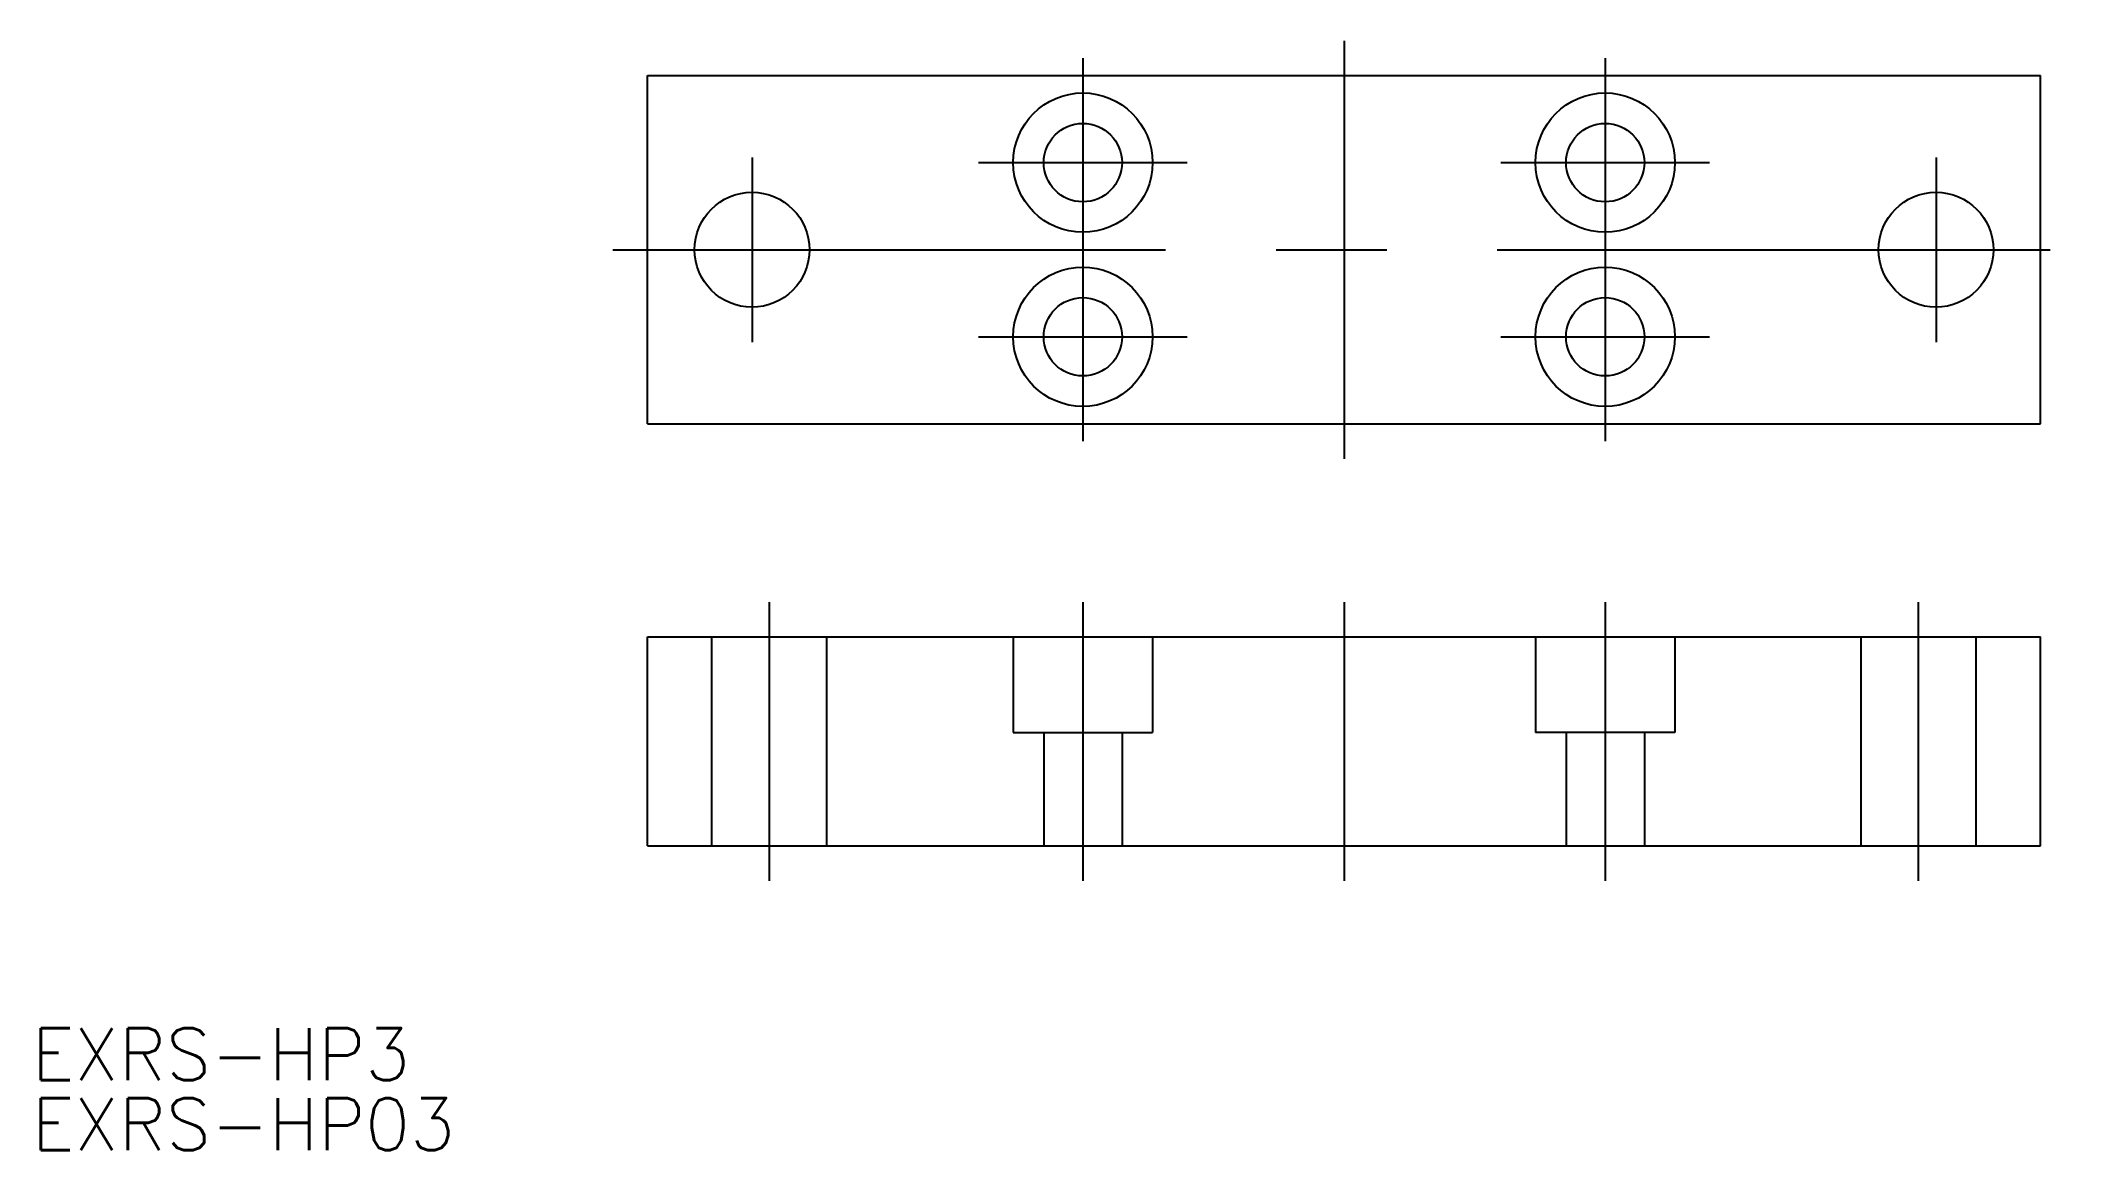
# Model space of a CAD drawing. Extents: x -75 to 42, y -52 to 12.
import ezdxf

# ---------------------------------------------------------------- set-up
doc = ezdxf.new("R2010")
doc.units = 0
doc.linetypes.add('CENTER', pattern=[50.8, 31.75, -6.35, 6.35, -6.35])
doc.linetypes.add('DASHED', pattern=[19.05, 12.7, -6.35])
doc.layers.get('0').update_dxf_attribs({"linetype": 'CONTINUOUS'})
doc.layers.add('CENTER', color=1, linetype='CONTINUOUS')
doc.styles.get("Standard").update_dxf_attribs({"font": 'txt.shx', "height": 3, "bigfont": 'bigfont.shx'})

msp = doc.modelspace()

# ---------------------------------------------------------------- linework, layer by layer
at = {"color": 7, "linetype": 'CONTINUOUS'}
for p, q in [((-40, -10), (-40, 10)), ((-40, 10), (40, 10)), ((40, -10), (40, 10)), ((-40, -10), (40, -10)), ((-40, -34.23), (-40, -22.23)), ((-40, -22.23), (40, -22.23)), ((40, -34.23), (40, -22.23)), ((-40, -34.23), (40, -34.23))]:
    msp.add_line(p, q, dxfattribs=at)
at = {"color": 3, "linetype": 'DASHED'}
for p, q in [((-36.3, -34.23), (-36.3, -22.23)), ((-29.7, -34.23), (-29.7, -22.23)), ((-19, -22.23), (-19, -27.73)), ((-11, -22.23), (-11, -27.73)), ((11, -22.23), (11, -27.73)), ((19, -22.23), (19, -27.73)), ((29.7, -34.23), (29.7, -22.23)), ((36.3, -34.23), (36.3, -22.23)), ((-19, -27.73), (-11, -27.73)), ((-17.25, -27.73), (-17.25, -34.23)), ((-12.75, -27.73), (-12.75, -34.23)), ((19, -27.73), (11, -27.73)), ((12.75, -27.73), (12.75, -34.23)), ((17.25, -27.73), (17.25, -34.23))]:
    msp.add_line(p, q, dxfattribs=at)
at = {"color": 7, "linetype": 'CONTINUOUS'}
for centre, radius in [((-15, 5), 4), ((15, 5), 4), ((-15, 5), 2.25), ((15, 5), 2.25), ((-34, 0), 3.3), ((34, 0), 3.3), ((-15, -5), 4), ((15, -5), 4), ((-15, -5), 2.25), ((15, -5), 2.25)]:
    msp.add_circle(centre, radius, dxfattribs=at)
at = {"layer": 'CENTER', "color": 1, "linetype": 'CENTER'}
for p, q in [((0, 12), (0, -12)), ((-15, 11), (-15, -11)), ((15, 11), (15, -11)), ((-34, 5.3), (-34, -5.3)), ((-21, 5), (-9, 5)), ((9, 5), (21, 5)), ((34, 5.3), (34, -5.3)), ((-42, 0), (42, 0)), ((-21, -5), (-9, -5)), ((9, -5), (21, -5)), ((-33, -36.23), (-33, -20.23)), ((-15, -20.23), (-15, -36.23)), ((0, -20.23), (0, -36.23)), ((15, -20.23), (15, -36.23)), ((33, -36.23), (33, -20.23))]:
    msp.add_line(p, q, dxfattribs=at)

# ---------------------------------------------------------------- texts
at = {"color": 7, "linetype": 'CONTINUOUS'}
for s, p in [('EXRS-HP3', (-75.37, -47.69)), ('EXRS-HP03', (-75.37, -51.71))]:
    msp.add_text(s, height=3, dxfattribs=at).set_placement(p)

doc.saveas('drawing.dxf')
